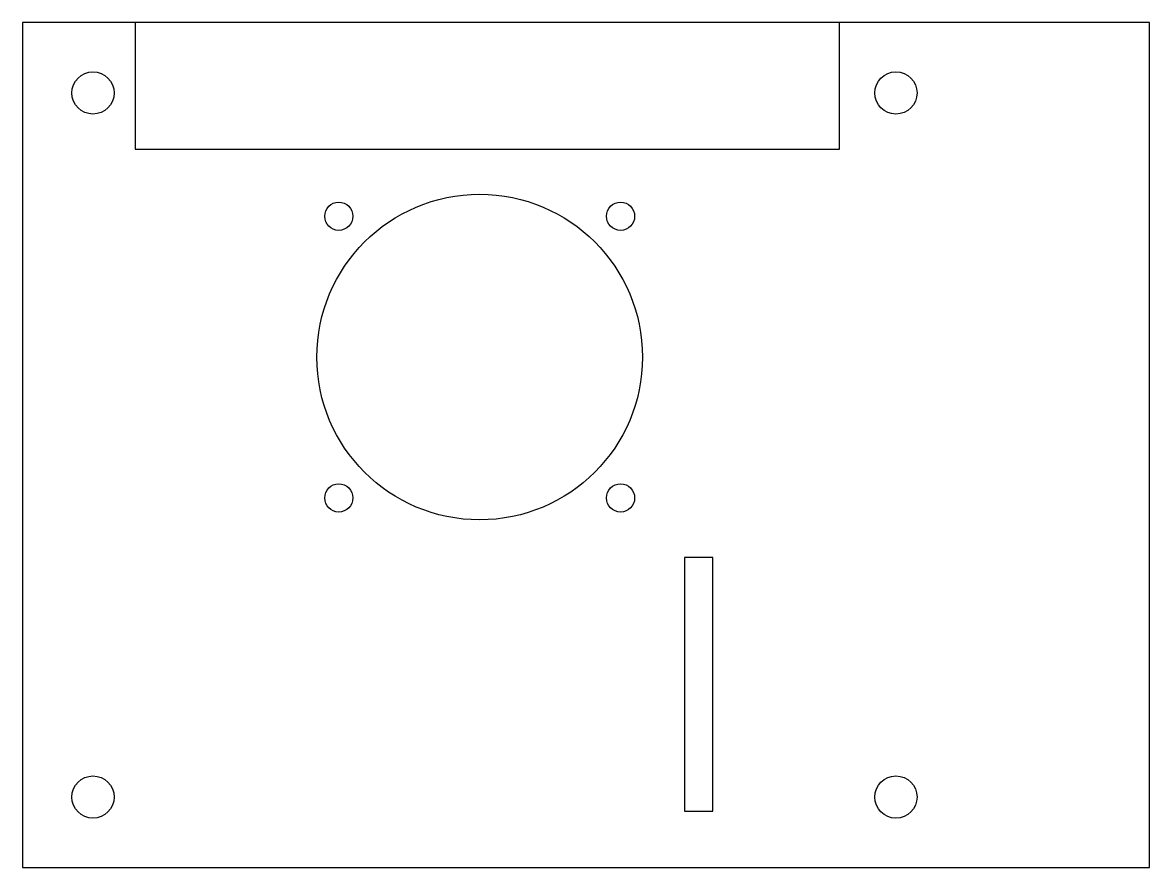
# Model space of a CAD drawing. Header units: inches. Extents: x 0 to 80, y 0 to 60.
import ezdxf

# ---------------------------------------------------------------- set-up
doc = ezdxf.new("R2010")
doc.units = ezdxf.units.IN
doc.header["$MEASUREMENT"] = 0

msp = doc.modelspace()

# ---------------------------------------------------------------- linework, layer by layer
for points in [[(0, 0), (80, 0), (80, 60), (0, 60)], [(47, 4), (49, 4), (49, 22), (47, 22)]]:
    msp.add_lwpolyline(points, close=True)
msp.add_lwpolyline([(8, 60), (8, 51), (58, 51), (58, 60)])
for centre, radius in [((5, 55), 1.5), ((62, 55), 1.5), ((32.452, 36.242), 11.559), ((22.452, 46.242), 1), ((42.452, 46.242), 1), ((22.452, 26.242), 1), ((42.452, 26.242), 1), ((5, 5), 1.5), ((62, 5), 1.5)]:
    msp.add_circle(centre, radius)

doc.saveas('drawing.dxf')
